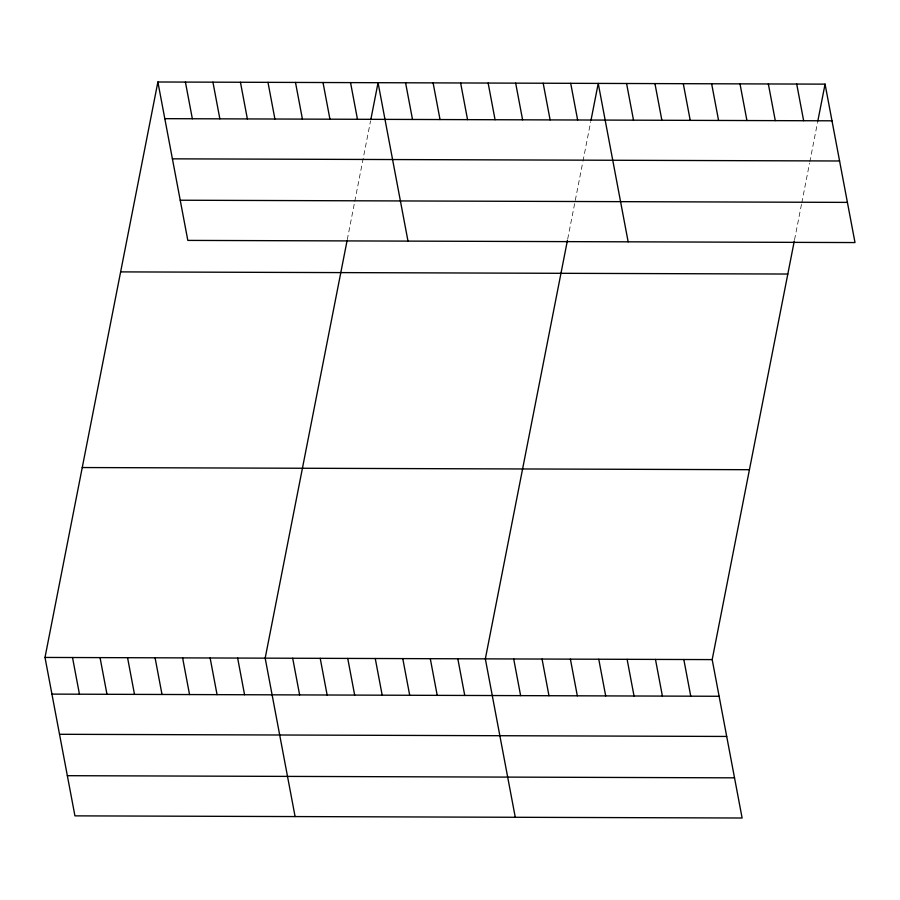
<?xml version="1.0" encoding="UTF-8"?>
<svg xmlns="http://www.w3.org/2000/svg" width="900" height="900" viewBox="0 0 900 900"><rect width="100%" height="100%" fill="white"/><g stroke="black" fill="none" stroke-linecap="round" stroke-linejoin="round"><path stroke-width="0.67" stroke-dasharray="4.5 3.38" d="M347.276 239.625L354.51 202.703M354.769 201.386L370.553 120.938M567.697 239.018L582.705 162.529M582.964 161.213L590.726 121.646M794.543 239.749L801.529 204.143M801.788 202.826L809.539 163.26M809.798 161.944L817.56 122.377"/><path stroke-width="1.35" d="M794.284 241.076L712.181 659.599L742.117 818.01L74.936 815.861L45 657.439L157.882 81.99L825.064 84.139L855 242.561L187.819 240.401L157.882 81.99M347.017 240.941L265.174 658.148L295.099 816.57M370.811 119.621L378.056 82.699L407.993 241.11M567.439 240.334L485.336 658.867L515.273 817.279M590.985 120.33L598.23 83.407L628.155 241.83M817.819 121.061L825.064 84.139M164.812 118.665L831.994 120.814M172.406 158.839L839.587 160.987M180.225 200.227L847.406 202.388M120.634 271.89L787.815 274.039M82.249 467.539L749.43 469.699M45 657.439L712.181 659.599M51.93 694.114L719.111 696.274M59.524 734.288L726.705 736.447M67.343 775.688L734.524 777.836M796.714 84.049L803.644 120.724M768.352 83.959L775.283 120.634M740.002 83.869L746.933 120.544M711.641 83.767L718.571 120.442M683.291 83.677L690.221 120.353M654.941 83.587L661.871 120.263M626.58 83.498L633.51 120.172M683.82 659.509L690.75 696.184M570.701 83.317L577.631 119.992M655.47 659.408L662.4 696.082M543.184 83.228L550.114 119.903M627.109 659.317L634.039 695.992M515.666 83.138L522.596 119.812M598.759 659.227L605.689 695.903M488.137 83.047L495.067 119.722M570.398 659.137L577.327 695.812M460.62 82.957L467.55 119.633M433.103 82.879L440.032 119.543M542.048 659.048L548.977 695.722M405.574 82.789L412.504 119.464M513.697 658.957L520.627 695.633M350.539 82.609L357.469 119.284M457.819 658.778L464.749 695.452M323.01 82.519L329.94 119.194M430.29 658.688L437.22 695.363M295.493 82.429L302.423 119.104M402.772 658.597L409.702 695.273M267.975 82.339L274.905 119.014M375.255 658.508L382.185 695.183M240.446 82.249L247.376 118.924M347.738 658.418L354.668 695.092M212.929 82.159L219.859 118.834M320.209 658.327L327.139 695.002M185.411 82.069L192.341 118.744M292.691 658.238L299.621 694.913M237.645 658.069L244.575 694.744M210.127 657.979L217.058 694.654M182.61 657.889L189.54 694.564M155.081 657.799L162.011 694.474M127.564 657.709L134.494 694.384M100.046 657.619L106.976 694.294M72.517 657.529L79.448 694.204"/></g></svg>
